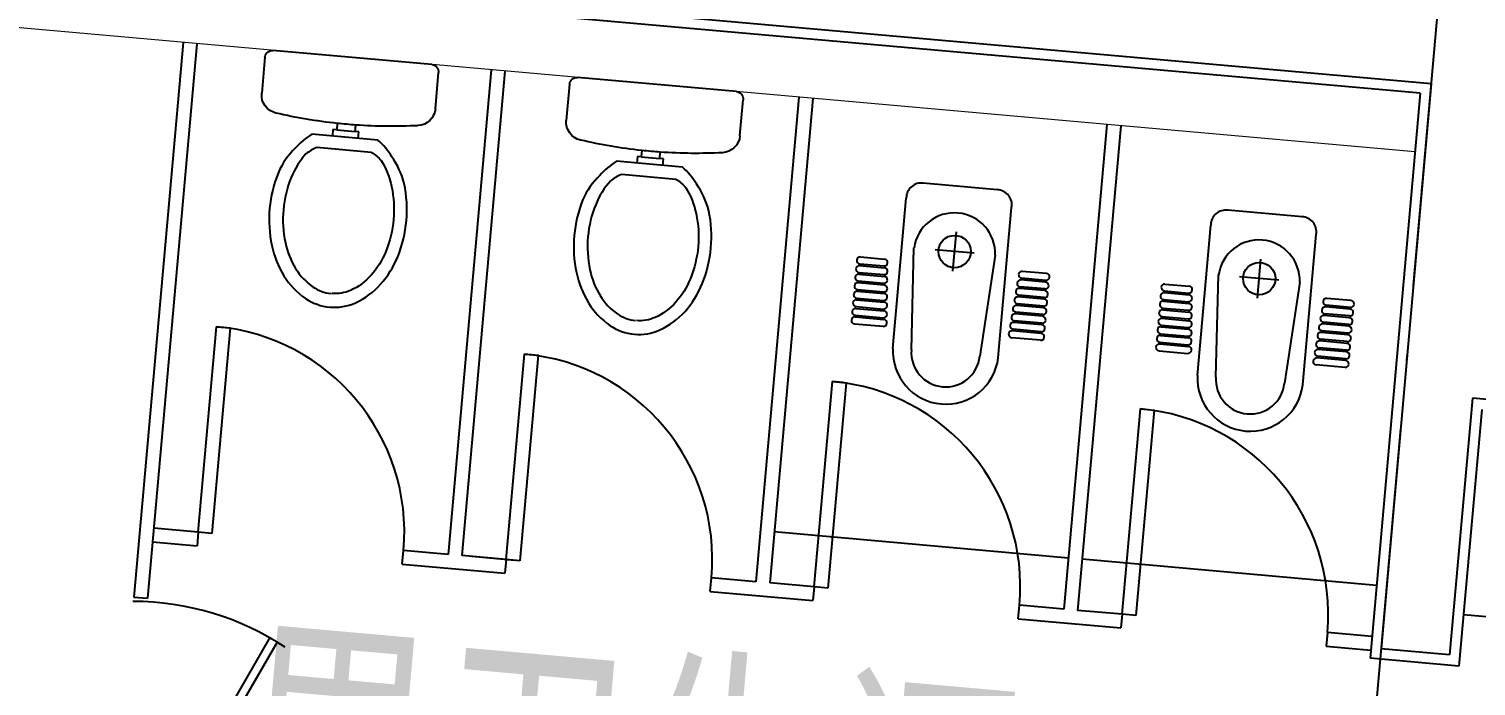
# Model space of a CAD drawing. Header units: millimetres. Extents: x 347599 to 1495443, y -100002 to 152717.
# Drawn here: x 1413981 to 1418193, y 17536 to 19447 of the extents above; entities that cross this region are included whole.
import ezdxf
from ezdxf.enums import TextEntityAlignment as Align

# ---------------------------------------------------------------- set-up
doc = ezdxf.new("R2010")
doc.units = ezdxf.units.MM
doc.header["$LTSCALE"] = 1000
doc.header["$PDMODE"] = 1
doc.linetypes.add('E-RG-1F$0$$0$DOTE', pattern=[2.42, 2, -0.2, 0.02, -0.2])
doc.layers.get('0').update_dxf_attribs({"linetype": 'CONTINUOUS'})
for name, color, linetype in [('A—墙体', 7, 'CONTINUOUS'), ('A—轴线、尺寸', 1, 'CONTINUOUS'), ('I-平面-标高（总）', 40, 'CONTINUOUS'), ('I—平面—卫生间隔断（不到顶）', 48, 'CONTINUOUS'), ('I—平面—文字', 40, 'CONTINUOUS'), ('I—平面—洁具2', 44, 'CONTINUOUS'), ('I—平面—装饰面层线', 192, 'CONTINUOUS'), ('I—平面—踏步', 80, 'CONTINUOUS'), ('轴线100', 1, 'CONTINUOUS')]:
    doc.layers.add(name, color=color, linetype=linetype)
doc.layers.add('E1-RW-1F$0$A-FLOR-CASE', color=3, linetype='CONTINUOUS', lineweight=5)
doc.styles.add('E-RT-1F$0$XD2008', font='xd-hzs.shx', dxfattribs={"width": 0.7, "bigfont": 'xd-hztxt.shx'})
doc.styles.add('XD2008', font='simhei.ttf', dxfattribs={"width": 0.7})
doc.styles.add('幼圆', font='SIMYOU_0.TTF', dxfattribs={"width": 0.7})

# ---------------------------------------------------------------- blocks, each defined once
blk = doc.blocks.new('E2-RW-12345F$0$matong')
at = {"layer": 'I—平面—洁具2'}
for p, q in [((-0.43, 0), (0.43, 0)), ((-0.47, -0.2353), (-0.47, -0.04)), ((0.47, -0.04), (0.47, -0.2353)), ((-0.05, -0.3957), (-0.05, -0.3605)), ((0.05, -0.3605), (0.05, -0.3957)), ((-0.1763, -0.431), (0.1809, -0.431)), ((-0.07, -0.3957), (-0.05, -0.3957)), ((-0.07, -0.431), (-0.07, -0.3957)), ((0.05, -0.3957), (-0.05, -0.3957)), ((0.05, -0.3957), (0.07, -0.3957)), ((0.07, -0.3957), (0.07, -0.431)), ((-0.1484, -0.4997), (0.1484, -0.4997))]:
    blk.add_line(p, q, dxfattribs=at)
for points in [[(0.0023, -1.35, -0.128381), (-0.1331, -1.3146, -0.106268), (-0.2594, -1.2034, -0.085065), (-0.3382, -1.047, -0.074422), (-0.3678, -0.8494, -0.074422), (-0.3382, -0.6518, -0.093985), (-0.2594, -0.5143, -0.073872), (-0.1763, -0.431, -0.130921)], [(0.1809, -0.431, -0.073872), (0.264, -0.5143, -0.093985), (0.3428, -0.6518, -0.074422), (0.3724, -0.8494, -0.074422), (0.3428, -1.047, -0.085065), (0.264, -1.2034, -0.106268), (0.1378, -1.3146, -0.128381), (0.0023, -1.35, -0.130921)], [(-0.1484, -0.4997, 0.073654), (-0.2043, -0.5395, 0.085065), (-0.2718, -0.6735, 0.074422), (-0.2982, -0.8494, 0.074422), (-0.2718, -1.0253, 0.085065), (-0.2043, -1.1593, 0.106268), (-0.1015, -1.2499, 0.128381), (-0.0023, -1.2758, 0.131396)], [(0.1484, -0.4997, -0.073654), (0.2043, -0.5395, -0.085065), (0.2718, -0.6735, -0.074422), (0.2982, -0.8494, -0.074422), (0.2718, -1.0253, -0.085065), (0.2043, -1.1593, -0.106268), (0.1015, -1.2499, -0.128381), (0.0023, -1.2758, -0.131396)]]:
    blk.add_lwpolyline(points, format="xyb", dxfattribs=at)
for centre, radius, start, end in [((-0.43, -0.04), 0.04, 90, 180), ((0.43, -0.04), 0.04, 0, 90), ((-0.37, -0.2353), 0.1, 180, 262.06814), ((0.37, -0.2353), 0.1, 277.93186, 0), ((0, 2.4203), 2.7813, 262.06814, 268.96991), ((0, 2.4203), 2.7813, 268.96991, 271.03009), ((0, 2.4203), 2.7813, 271.03009, 277.93186)]:
    blk.add_arc(centre, radius, start, end, dxfattribs=at)
blk = doc.blocks.new('E-RT-1F$0$ECADI-TAG-HGHT（国标）')
at = {"color": 1}
blk.add_line((-2.121, 2.121), (11.768, 2.121), dxfattribs=at)
at = {"color": 1, "const_width": 0.5}
blk.add_lwpolyline([(-2.121, 2.121), (0, 0), (2.121, 2.121)], dxfattribs=at)
at = {"color": 1}
blk.add_point((-1.481, 4.6), dxfattribs=at)
at = {"style": 'E-RT-1F$0$XD2008', "width": 0.7}
blk.add_attdef('FL', text='', height=3, dxfattribs=at).set_placement((-2.689, 2.967), align=Align.RIGHT)
for tag, p in [('F.F.L.', (2.284, 2.967)), ('T.O.S.', (2.284, -1.104))]:
    blk.add_attdef(tag, p, '', height=3, dxfattribs=at)

msp = doc.modelspace()

# ---------------------------------------------------------------- linework, layer by layer
at = {"layer": 'A—墙体'}
for p, q in [((1418062.9, 19287.6), (1412683.8, 19765)), ((1418062.9, 19287.6), (1412683.8, 19765)), ((1418062.9, 19287.6), (1417917, 17644.5)), ((1418062.9, 19287.6), (1417917, 17644.5)), ((1418182.5, 18373.7), (1418116.2, 17626.8)), ((1418182.5, 18373.7), (1418116.2, 17626.8)), ((1419975.5, 18214.6), (1418182.5, 18373.7)), ((1419975.5, 18214.6), (1418182.5, 18373.7)), ((1418116.2, 17626.8), (1417917, 17644.5)), ((1418116.2, 17626.8), (1417917, 17644.5))]:
    msp.add_line(p, q, dxfattribs=at)
at = {"layer": 'A—轴线、尺寸', "linetype": 'E-RG-1F$0$$0$DOTE'}
msp.add_line((1416942.5, 6649.6), (1420482.1, 46571), dxfattribs=at)
at = {"layer": 'E1-RW-1F$0$A-FLOR-CASE'}
msp.add_line((1418015.2, 19089.9, 0), (1412695.9, 19562, 0), dxfattribs=at)
at = {"layer": 'I—平面—卫生间隔断（不到顶）', "ltscale": 3}
for p, q in [((1414429.4, 19408.2, 0), (1414286.2, 17795.1, 0)), ((1414469.2, 19404.6, 0), (1414326, 17791.5, 0)), ((1415325.9, 19328.6, 0), (1415200.7, 17919.2, 0)), ((1415365.7, 19325.1, 0), (1415240.6, 17915.7, 0)), ((1416222.3, 19249.1, 0), (1416097.2, 17839.6, 0)), ((1416262.2, 19245.5, 0), (1416137.1, 17836.1, 0)), ((1417118.8, 19169.5, 0), (1416993.7, 17760, 0)), ((1417158.7, 19166, 0), (1417033.5, 17756.5, 0)), ((1414473.6, 17983.8, 0), (1414344.1, 17995.3, 0)), ((1414473.6, 17983.8, 0), (1414344.1, 17995.3, 0)), ((1414340.6, 17955.4, 0), (1414470.1, 17943.9, 0)), ((1414340.6, 17955.4, 0), (1414470.1, 17943.9, 0)), ((1414473.6, 17983.8, 0), (1414470.1, 17943.9, 0)), ((1415067.7, 17890.9, 0), (1415071.3, 17930.7, 0)), ((1415200.7, 17919.2, 0), (1415071.3, 17930.7, 0)), ((1415200.7, 17919.2, 0), (1415071.3, 17930.7, 0)), ((1415370.1, 17904.2, 0), (1415240.6, 17915.7, 0)), ((1415370.1, 17904.2, 0), (1415240.6, 17915.7, 0)), ((1415395, 17901.9, 0), (1415270.5, 17913, 0)), ((1415395, 17901.9, 0), (1415270.5, 17913, 0)), ((1415370.1, 17904.2, 0), (1415366.5, 17864.3, 0)), ((1415067.7, 17890.9, 0), (1415366.5, 17864.3, 0)), ((1415067.7, 17890.9, 0), (1415366.5, 17864.3, 0)), ((1415964.2, 17811.3, 0), (1415967.7, 17851.1, 0)), ((1416097.2, 17839.6, 0), (1415967.7, 17851.1, 0)), ((1416097.2, 17839.6, 0), (1415967.7, 17851.1, 0)), ((1416266.6, 17824.6, 0), (1416137.1, 17836.1, 0)), ((1416266.6, 17824.6, 0), (1416137.1, 17836.1, 0)), ((1416266.6, 17824.6, 0), (1416263, 17784.7, 0)), ((1414286.2, 17795.1, 0), (1414326, 17791.5, 0)), ((1415964.2, 17811.3, 0), (1416263, 17784.8, 0)), ((1415964.2, 17811.3, 0), (1416263, 17784.8, 0)), ((1416860.7, 17731.7, 0), (1416864.2, 17771.5, 0)), ((1416993.7, 17760, 0), (1416864.2, 17771.5, 0)), ((1416993.7, 17760, 0), (1416864.2, 17771.5, 0)), ((1417163, 17745, 0), (1417033.5, 17756.5, 0)), ((1417163, 17745, 0), (1417033.5, 17756.5, 0)), ((1417163, 17745, 0), (1417159.5, 17705.2, 0)), ((1419889.9, 17589.7), (1418156.7, 17743.5)), ((1416860.7, 17731.7, 0), (1417159.5, 17705.2, 0)), ((1416860.7, 17731.7, 0), (1417159.5, 17705.2, 0)), ((1417760.7, 17692, 0), (1417757.1, 17652.1, 0)), ((1417890.1, 17680.5, 0), (1417760.7, 17691.9, 0)), ((1414682.8, 17679), (1414239.4, 16911)), ((1414261.4, 16898.3), (1414704.2, 17665.2)), ((1417757.1, 17652.1, 0), (1417886.5, 17640.6, 0))]:
    msp.add_line(p, q, dxfattribs=at)
at = {"layer": 'I—平面—卫生间隔断（不到顶）', "ltscale": 3, "elevation": 0}
for points in [[(1414513.4, 17980.2), (1414473.6, 17983.8), (1414526.7, 18581.4), (1414566.5, 18577.9)], [(1415409.9, 17900.6), (1415370.1, 17904.2), (1415423.1, 18501.8), (1415463, 18498.3)], [(1416306.4, 17821), (1416266.6, 17824.6), (1416319.6, 18422.2), (1416359.4, 18418.7)], [(1417202.9, 17741.5), (1417163, 17745), (1417216.1, 18342.6), (1417255.9, 18339.1)]]:
    msp.add_lwpolyline(points, close=True, dxfattribs=at)
at = {"layer": 'I—平面—卫生间隔断（不到顶）', "ltscale": 3}
for centre, radius, start, end in [((1414473.6, 17983.8, 0), 600, 354.9274, 84.9274), ((1415370.1, 17904.2, 0), 600, 354.9274, 84.9274), ((1416266.6, 17824.6, 0), 600, 354.9274, 84.9274), ((1417163, 17745, 0), 600, 354.9274, 84.9274), ((1414284.7, 16984.6), 797.7, 56.3868, 90.0881)]:
    msp.add_arc(centre, radius, start, end, dxfattribs=at)
at = {"layer": 'I—平面—洁具2'}
for p, q in [((1416800.2, 18979.8, 0), (1416584.1, 18999, 0)), ((1416495.8, 18518.5, 0), (1416534.6, 18955.8, 0)), ((1416802.4, 18491.3, 0), (1416841.2, 18928.5, 0)), ((1417686.7, 18901.1, 0), (1417470.6, 18920.3, 0)), ((1417382.3, 18439.9, 0), (1417421.2, 18877.1, 0)), ((1416670.3, 18743.2, 0), (1416680.4, 18857, 0)), ((1417689, 18412.6, 0), (1417727.8, 18849.8, 0)), ((1416549.5, 18513.8, 0), (1416557.1, 18810.6, 0)), ((1416732.2, 18795.1, 0), (1416618.4, 18805.2, 0)), ((1416793.5, 18789.6, 0), (1416748.7, 18496.1, 0)), ((1416388.1, 18750.3, 0), (1416388.1, 18750.3, 0)), ((1416388.1, 18750.3, 0), (1416388.1, 18750.3, 0)), ((1416390.3, 18775.2, 0), (1416390.3, 18775.2, 0)), ((1416390.3, 18775.2, 0), (1416390.3, 18775.2, 0)), ((1416398.9, 18759.4, 0), (1416471.1, 18753, 0)), ((1416398.9, 18759.4, 0), (1416471.1, 18753, 0)), ((1416399.3, 18764.3, 0), (1416469.6, 18758.1, 0)), ((1416399.3, 18764.3, 0), (1416469.6, 18758.1, 0)), ((1416401.1, 18784.3, 0), (1416471.3, 18778, 0)), ((1416401.1, 18784.3, 0), (1416471.3, 18778, 0)), ((1416480.4, 18767.2, 0), (1416480.4, 18767.2, 0)), ((1416480.4, 18767.2, 0), (1416480.4, 18767.2, 0)), ((1417556.8, 18664.5, 0), (1417566.9, 18778.3, 0)), ((1416385.9, 18725.4, 0), (1416385.9, 18725.4, 0)), ((1416385.9, 18725.4, 0), (1416385.9, 18725.4, 0)), ((1416394.5, 18709.6, 0), (1416470.5, 18702.8, 0)), ((1416394.5, 18709.6, 0), (1416470.5, 18702.8, 0)), ((1416394.9, 18714.5, 0), (1416469, 18708, 0)), ((1416394.9, 18714.5, 0), (1416469, 18708, 0)), ((1416396.7, 18734.5, 0), (1416470.8, 18727.9, 0)), ((1416396.7, 18734.5, 0), (1416470.8, 18727.9, 0)), ((1416397.1, 18739.4, 0), (1416469.3, 18733, 0)), ((1416397.1, 18739.4, 0), (1416469.3, 18733, 0)), ((1416476, 18717.4, 0), (1416476, 18717.4, 0)), ((1416476, 18717.4, 0), (1416476, 18717.4, 0)), ((1416478.2, 18742.3, 0), (1416478.2, 18742.3, 0)), ((1416478.2, 18742.3, 0), (1416478.2, 18742.3, 0)), ((1416479.9, 18717, 0), (1416479.9, 18717, 0)), ((1416479.9, 18717, 0), (1416479.9, 18717, 0)), ((1416480.1, 18742.1, 0), (1416480.1, 18742.1, 0)), ((1416480.1, 18742.1, 0), (1416480.1, 18742.1, 0)), ((1416857.3, 18708.6, 0), (1416857.3, 18708.6, 0)), ((1416859.2, 18708.5, 0), (1416859.2, 18708.5, 0)), ((1416861.4, 18733.4, 0), (1416861.4, 18733.4, 0)), ((1416940.3, 18711.3, 0), (1416868.1, 18717.7, 0)), ((1416940.8, 18716.3, 0), (1416870.5, 18722.5, 0)), ((1416951.6, 18725.4, 0), (1416951.6, 18725.4, 0)), ((1417287.6, 18705.6, 0), (1417357.9, 18699.3, 0)), ((1417287.6, 18705.6, 0), (1417357.9, 18699.3, 0)), ((1417436, 18435.1, 0), (1417443.7, 18731.9, 0)), ((1417618.8, 18716.4, 0), (1417504.9, 18726.5, 0)), ((1417680, 18710.9, 0), (1417635.3, 18417.4, 0)), ((1416381.4, 18675.6, 0), (1416381.4, 18675.6, 0)), ((1416381.4, 18675.6, 0), (1416381.4, 18675.6, 0)), ((1416383.6, 18700.5, 0), (1416383.6, 18700.5, 0)), ((1416383.6, 18700.5, 0), (1416383.6, 18700.5, 0)), ((1416390.5, 18664.7, 0), (1416468.5, 18657.8, 0)), ((1416390.5, 18664.7, 0), (1416468.5, 18657.8, 0)), ((1416392.3, 18684.7, 0), (1416470.2, 18677.7, 0)), ((1416392.3, 18684.7, 0), (1416470.2, 18677.7, 0)), ((1416392.7, 18689.6, 0), (1416468.7, 18682.9, 0)), ((1416392.7, 18689.6, 0), (1416468.7, 18682.9, 0)), ((1416479.3, 18666.9, 0), (1416479.3, 18666.9, 0)), ((1416479.3, 18666.9, 0), (1416479.3, 18666.9, 0)), ((1416479.6, 18692, 0), (1416479.6, 18692, 0)), ((1416479.6, 18692, 0), (1416479.6, 18692, 0)), ((1416853.2, 18683.9, 0), (1416853.2, 18683.9, 0)), ((1416857, 18683.6, 0), (1416857, 18683.6, 0)), ((1416935.9, 18661.5, 0), (1416859.9, 18668.2, 0)), ((1416936.3, 18666.5, 0), (1416862.2, 18673.1, 0)), ((1416938.1, 18686.4, 0), (1416864, 18693, 0)), ((1416938.5, 18691.4, 0), (1416866.4, 18697.8, 0)), ((1416947.2, 18675.6, 0), (1416947.2, 18675.6, 0)), ((1416949.4, 18700.5, 0), (1416949.4, 18700.5, 0)), ((1417274.6, 18671.6, 0), (1417274.6, 18671.6, 0)), ((1417274.6, 18671.6, 0), (1417274.6, 18671.6, 0)), ((1417276.8, 18696.5, 0), (1417276.8, 18696.5, 0)), ((1417276.8, 18696.5, 0), (1417276.8, 18696.5, 0)), ((1417283.7, 18660.7, 0), (1417355.8, 18654.3, 0)), ((1417283.7, 18660.7, 0), (1417355.8, 18654.3, 0)), ((1417285.4, 18680.7, 0), (1417357.6, 18674.3, 0)), ((1417285.4, 18680.7, 0), (1417357.6, 18674.3, 0)), ((1417285.9, 18685.6, 0), (1417356.1, 18679.4, 0)), ((1417285.9, 18685.6, 0), (1417356.1, 18679.4, 0)), ((1417364.7, 18663.6, 0), (1417364.7, 18663.6, 0)), ((1417364.7, 18663.6, 0), (1417364.7, 18663.6, 0)), ((1417366.7, 18663.4, 0), (1417366.7, 18663.4, 0)), ((1417366.7, 18663.4, 0), (1417366.7, 18663.4, 0)), ((1417366.9, 18688.5, 0), (1417366.9, 18688.5, 0)), ((1417366.9, 18688.5, 0), (1417366.9, 18688.5, 0)), ((1416377, 18625.8, 0), (1416377, 18625.8, 0)), ((1416377, 18625.8, 0), (1416377, 18625.8, 0)), ((1416379.2, 18650.7, 0), (1416379.2, 18650.7, 0)), ((1416379.2, 18650.7, 0), (1416379.2, 18650.7, 0)), ((1416387.9, 18634.8, 0), (1416469.7, 18627.6, 0)), ((1416387.9, 18634.8, 0), (1416469.7, 18627.6, 0)), ((1416388.3, 18639.8, 0), (1416468.2, 18632.7, 0)), ((1416388.3, 18639.8, 0), (1416468.2, 18632.7, 0)), ((1416390.1, 18659.7, 0), (1416470, 18652.7, 0)), ((1416390.1, 18659.7, 0), (1416470, 18652.7, 0)), ((1416479, 18641.8, 0), (1416479, 18641.8, 0)), ((1416479, 18641.8, 0), (1416479, 18641.8, 0)), ((1416844.9, 18634.4, 0), (1416844.9, 18634.4, 0)), ((1416849, 18659.2, 0), (1416849, 18659.2, 0)), ((1416931.5, 18611.7, 0), (1416851.6, 18618.8, 0)), ((1416931.9, 18616.7, 0), (1416853.9, 18623.6, 0)), ((1416933.7, 18636.6, 0), (1416855.7, 18643.5, 0)), ((1416934.1, 18641.6, 0), (1416858.1, 18648.3, 0)), ((1416942.8, 18625.8, 0), (1416942.8, 18625.8, 0)), ((1416945, 18650.7, 0), (1416945, 18650.7, 0)), ((1417270.2, 18621.8, 0), (1417270.2, 18621.8, 0)), ((1417270.2, 18621.8, 0), (1417270.2, 18621.8, 0)), ((1417272.4, 18646.7, 0), (1417272.4, 18646.7, 0)), ((1417272.4, 18646.7, 0), (1417272.4, 18646.7, 0)), ((1417281, 18630.9, 0), (1417357, 18624.1, 0)), ((1417281, 18630.9, 0), (1417357, 18624.1, 0)), ((1417281.4, 18635.8, 0), (1417355.5, 18629.3, 0)), ((1417281.4, 18635.8, 0), (1417355.5, 18629.3, 0)), ((1417283.2, 18655.8, 0), (1417357.3, 18649.2, 0)), ((1417283.2, 18655.8, 0), (1417357.3, 18649.2, 0)), ((1417362.5, 18638.7, 0), (1417362.5, 18638.7, 0)), ((1417362.5, 18638.7, 0), (1417362.5, 18638.7, 0)), ((1417366.4, 18638.3, 0), (1417366.4, 18638.3, 0)), ((1417366.4, 18638.3, 0), (1417366.4, 18638.3, 0)), ((1417743.8, 18629.9, 0), (1417743.8, 18629.9, 0)), ((1417745.7, 18629.8, 0), (1417745.7, 18629.8, 0)), ((1417748, 18654.7, 0), (1417748, 18654.7, 0)), ((1417825.1, 18612.7, 0), (1417752.9, 18619.1, 0)), ((1417826.8, 18632.6, 0), (1417754.7, 18639, 0)), ((1417827.3, 18637.6, 0), (1417757, 18643.8, 0)), ((1417835.9, 18621.8, 0), (1417835.9, 18621.8, 0)), ((1417838.1, 18646.7, 0), (1417838.1, 18646.7, 0)), ((1416374.8, 18600.9, 0), (1416374.8, 18600.9, 0)), ((1416374.8, 18600.9, 0), (1416374.8, 18600.9, 0)), ((1416383.9, 18590, 0), (1416467.6, 18582.6, 0)), ((1416383.9, 18590, 0), (1416467.6, 18582.6, 0)), ((1416385.6, 18609.9, 0), (1416469.4, 18602.5, 0)), ((1416385.6, 18609.9, 0), (1416469.4, 18602.5, 0)), ((1416386.1, 18614.9, 0), (1416467.9, 18607.7, 0)), ((1416386.1, 18614.9, 0), (1416467.9, 18607.7, 0)), ((1416478.5, 18591.7, 0), (1416478.5, 18591.7, 0)), ((1416478.5, 18591.7, 0), (1416478.5, 18591.7, 0)), ((1416478.8, 18616.7, 0), (1416478.8, 18616.7, 0)), ((1416478.8, 18616.7, 0), (1416478.8, 18616.7, 0)), ((1416836.6, 18585, 0), (1416836.6, 18585, 0)), ((1416840.7, 18609.7, 0), (1416840.7, 18609.7, 0)), ((1416929.3, 18586.8, 0), (1416847.4, 18594.1, 0)), ((1416929.7, 18591.8, 0), (1416849.8, 18598.9, 0)), ((1416940.5, 18600.8, 0), (1416940.5, 18600.8, 0)), ((1417267.9, 18596.9, 0), (1417267.9, 18596.9, 0)), ((1417267.9, 18596.9, 0), (1417267.9, 18596.9, 0)), ((1417276.6, 18581.1, 0), (1417356.5, 18574, 0)), ((1417276.6, 18581.1, 0), (1417356.5, 18574, 0)), ((1417277, 18586, 0), (1417355, 18579.1, 0)), ((1417277, 18586, 0), (1417355, 18579.1, 0)), ((1417278.8, 18606, 0), (1417356.8, 18599, 0)), ((1417278.8, 18606, 0), (1417356.8, 18599, 0)), ((1417279.2, 18610.9, 0), (1417355.3, 18604.2, 0)), ((1417279.2, 18610.9, 0), (1417355.3, 18604.2, 0)), ((1417365.8, 18588.2, 0), (1417365.8, 18588.2, 0)), ((1417365.8, 18588.2, 0), (1417365.8, 18588.2, 0)), ((1417366.1, 18613.3, 0), (1417366.1, 18613.3, 0)), ((1417366.1, 18613.3, 0), (1417366.1, 18613.3, 0)), ((1417735.5, 18580.5, 0), (1417735.5, 18580.5, 0)), ((1417739.7, 18605.2, 0), (1417739.7, 18605.2, 0)), ((1417743.5, 18604.9, 0), (1417743.5, 18604.9, 0)), ((1417822.4, 18582.8, 0), (1417746.4, 18589.6, 0)), ((1417822.8, 18587.8, 0), (1417748.7, 18594.4, 0)), ((1417824.6, 18607.7, 0), (1417750.5, 18614.3, 0)), ((1417833.7, 18596.9, 0), (1417833.7, 18596.9, 0)), ((1416832.4, 18560.2, 0), (1416832.4, 18560.2, 0)), ((1416925.3, 18542, 0), (1416841.5, 18549.4, 0)), ((1416927, 18561.9, 0), (1416843.3, 18569.3, 0)), ((1416927.5, 18566.9, 0), (1416845.7, 18574.1, 0)), ((1416936.1, 18551, 0), (1416936.1, 18551, 0)), ((1416938.3, 18575.9, 0), (1416938.3, 18575.9, 0)), ((1417263.5, 18547.1, 0), (1417263.5, 18547.1, 0)), ((1417263.5, 18547.1, 0), (1417263.5, 18547.1, 0)), ((1417265.7, 18572, 0), (1417265.7, 18572, 0)), ((1417265.7, 18572, 0), (1417265.7, 18572, 0)), ((1417272.6, 18536.2, 0), (1417354.4, 18529, 0)), ((1417272.6, 18536.2, 0), (1417354.4, 18529, 0)), ((1417274.4, 18556.2, 0), (1417356.2, 18548.9, 0)), ((1417274.4, 18556.2, 0), (1417356.2, 18548.9, 0)), ((1417274.8, 18561.1, 0), (1417354.7, 18554, 0)), ((1417274.8, 18561.1, 0), (1417354.7, 18554, 0)), ((1417365.3, 18538, 0), (1417365.3, 18538, 0)), ((1417365.3, 18538, 0), (1417365.3, 18538, 0)), ((1417365.6, 18563.1, 0), (1417365.6, 18563.1, 0)), ((1417365.6, 18563.1, 0), (1417365.6, 18563.1, 0)), ((1417731.4, 18555.7, 0), (1417731.4, 18555.7, 0)), ((1417818, 18533, 0), (1417738.1, 18540.1, 0)), ((1417818.4, 18538, 0), (1417740.5, 18544.9, 0)), ((1417820.2, 18557.9, 0), (1417742.2, 18564.8, 0)), ((1417820.6, 18562.9, 0), (1417744.6, 18569.6, 0)), ((1417829.3, 18547.1, 0), (1417829.3, 18547.1, 0)), ((1417831.5, 18572, 0), (1417831.5, 18572, 0)), ((1417261.3, 18522.2, 0), (1417261.3, 18522.2, 0)), ((1417261.3, 18522.2, 0), (1417261.3, 18522.2, 0)), ((1417270.4, 18511.3, 0), (1417354.2, 18503.9, 0)), ((1417270.4, 18511.3, 0), (1417354.2, 18503.9, 0)), ((1417272.2, 18531.2, 0), (1417355.9, 18523.8, 0)), ((1417272.2, 18531.2, 0), (1417355.9, 18523.8, 0)), ((1417365, 18513, 0), (1417365, 18513, 0)), ((1417365, 18513, 0), (1417365, 18513, 0)), ((1417723.1, 18506.3, 0), (1417723.1, 18506.3, 0)), ((1417727.2, 18531, 0), (1417727.2, 18531, 0)), ((1417814, 18488.2, 0), (1417732.2, 18495.4, 0)), ((1417815.8, 18508.1, 0), (1417733.9, 18515.4, 0)), ((1417816.2, 18513.1, 0), (1417736.3, 18520.2, 0)), ((1417824.8, 18497.3, 0), (1417824.8, 18497.3, 0)), ((1417827.1, 18522.2, 0), (1417827.1, 18522.2, 0)), ((1417718.9, 18481.6, 0), (1417718.9, 18481.6, 0)), ((1417811.8, 18463.3, 0), (1417728, 18470.7, 0)), ((1417813.6, 18483.2, 0), (1417729.8, 18490.6, 0)), ((1417822.6, 18472.3, 0), (1417822.6, 18472.3, 0))]:
    msp.add_line(p, q, dxfattribs=at)
at = {"layer": 'I—平面—洁具2', "elevation": 0}
for points in [[(1416942.5, 18736.2), (1416872.3, 18742.4)], [(1417829, 18657.5), (1417758.8, 18663.7)]]:
    msp.add_lwpolyline(points, dxfattribs=at)
at = {"layer": 'I—平面—洁具2'}
for centre in [(1416675.3, 18800.1, 0), (1417561.9, 18721.4, 0)]:
    msp.add_circle(centre, 47.1, dxfattribs=at)
for centre, radius, start, end in [((1416578.4, 18955.6, 0), 43.8, 82.5151, 179.7827), ((1416798.1, 18936.1, 0), 43.8, 350.0729, 87.3404), ((1417464.9, 18876.9, 0), 43.8, 82.5151, 179.7827), ((1416674.8, 18793.8, 0), 118.8, 357.9765, 171.879), ((1417684.7, 18857.4, 0), 43.8, 350.0729, 87.3404), ((1417561.3, 18715.1, 0), 118.8, 357.9765, 171.879), ((1416398, 18749.4, 0), 10, 174.9278, 264.9278), ((1416398, 18749.4, 0), 10, 174.9278, 264.9278), ((1416398, 18749.4, 0), 10, 84.9278, 174.9278), ((1416398, 18749.4, 0), 10, 84.9278, 174.9278), ((1416400.2, 18774.3, 0), 10, 174.9278, 264.9278), ((1416400.2, 18774.3, 0), 10, 174.9278, 264.9278), ((1416400.2, 18774.3, 0), 10, 84.9278, 174.9278), ((1416400.2, 18774.3, 0), 10, 84.9278, 174.9278), ((1416470.5, 18768.1, 0), 10, 264.9278, 354.9278), ((1416470.5, 18768.1, 0), 10, 264.9278, 354.9278), ((1416470.2, 18743, 0), 10, 354.9278, 84.9278), ((1416470.2, 18743, 0), 10, 354.9278, 84.9278), ((1416470.5, 18768.1, 0), 10, 354.9278, 84.9278), ((1416470.5, 18768.1, 0), 10, 354.9278, 84.9278), ((1416393.6, 18699.6, 0), 10, 84.9278, 174.9278), ((1416393.6, 18699.6, 0), 10, 84.9278, 174.9278), ((1416395.8, 18724.5, 0), 10, 174.9278, 264.9278), ((1416395.8, 18724.5, 0), 10, 174.9278, 264.9278), ((1416395.8, 18724.5, 0), 10, 84.9278, 174.9278), ((1416395.8, 18724.5, 0), 10, 84.9278, 174.9278), ((1416469.9, 18717.9, 0), 10, 264.9278, 354.9278), ((1416469.9, 18717.9, 0), 10, 264.9278, 354.9278), ((1416470.2, 18743, 0), 10, 264.9278, 354.9278), ((1416470.2, 18743, 0), 10, 264.9278, 354.9278), ((1416469.6, 18692.8, 0), 10, 354.9278, 84.9278), ((1416469.6, 18692.8, 0), 10, 354.9278, 84.9278), ((1416469.9, 18717.9, 0), 10, 354.9278, 84.9278), ((1416469.9, 18717.9, 0), 10, 354.9278, 84.9278), ((1416867.3, 18707.7, 0), 10, 84.9278, 174.9278), ((1416867.3, 18707.7, 0), 10, 174.9278, 264.9278), ((1416871.4, 18732.5, 0), 10, 84.9278, 174.9278), ((1416871.4, 18732.5, 0), 10, 174.9278, 264.9278), ((1416939.4, 18701.3, 0), 10, 354.9278, 84.9278), ((1416941.6, 18726.2, 0), 10, 264.9278, 354.9278), ((1416941.6, 18726.2, 0), 10, 354.9278, 84.9278), ((1417286.7, 18695.6, 0), 10, 84.9278, 174.9278), ((1417286.7, 18695.6, 0), 10, 84.9278, 174.9278), ((1416391.4, 18674.7, 0), 10, 84.9278, 174.9278), ((1416391.4, 18674.7, 0), 10, 84.9278, 174.9278), ((1416391.4, 18674.7, 0), 10, 174.9278, 264.9278), ((1416391.4, 18674.7, 0), 10, 174.9278, 264.9278), ((1416393.6, 18699.6, 0), 10, 174.9278, 264.9278), ((1416393.6, 18699.6, 0), 10, 174.9278, 264.9278), ((1416469.4, 18667.8, 0), 10, 264.9278, 354.9278), ((1416469.4, 18667.8, 0), 10, 264.9278, 354.9278), ((1416469.6, 18692.8, 0), 10, 264.9278, 354.9278), ((1416469.6, 18692.8, 0), 10, 264.9278, 354.9278), ((1416469.4, 18667.8, 0), 10, 354.9278, 84.9278), ((1416469.4, 18667.8, 0), 10, 354.9278, 84.9278), ((1416859, 18658.3, 0), 10, 84.9278, 174.9278), ((1416863.1, 18683, 0), 10, 174.9278, 264.9278), ((1416863.1, 18683, 0), 10, 84.9278, 174.9278), ((1416935, 18651.5, 0), 10, 354.9278, 84.9278), ((1416937.2, 18676.4, 0), 10, 264.9278, 354.9278), ((1416937.2, 18676.4, 0), 10, 354.9278, 84.9278), ((1416939.4, 18701.3, 0), 10, 264.9278, 354.9278), ((1417284.5, 18670.7, 0), 10, 174.9278, 264.9278), ((1417284.5, 18670.7, 0), 10, 174.9278, 264.9278), ((1417284.5, 18670.7, 0), 10, 84.9278, 174.9278), ((1417284.5, 18670.7, 0), 10, 84.9278, 174.9278), ((1417286.7, 18695.6, 0), 10, 174.9278, 264.9278), ((1417286.7, 18695.6, 0), 10, 174.9278, 264.9278), ((1417356.7, 18664.3, 0), 10, 264.9278, 354.9278), ((1417356.7, 18664.3, 0), 10, 264.9278, 354.9278), ((1417357, 18689.4, 0), 10, 264.9278, 354.9278), ((1417357, 18689.4, 0), 10, 264.9278, 354.9278), ((1417356.7, 18664.3, 0), 10, 354.9278, 84.9278), ((1417356.7, 18664.3, 0), 10, 354.9278, 84.9278), ((1417357, 18689.4, 0), 10, 354.9278, 84.9278), ((1417357, 18689.4, 0), 10, 354.9278, 84.9278), ((1417757.9, 18653.8, 0), 10, 84.9278, 174.9278), ((1416387, 18624.9, 0), 10, 84.9278, 174.9278), ((1416387, 18624.9, 0), 10, 84.9278, 174.9278), ((1416387, 18624.9, 0), 10, 174.9278, 264.9278), ((1416387, 18624.9, 0), 10, 174.9278, 264.9278), ((1416389.2, 18649.8, 0), 10, 84.9278, 174.9278), ((1416389.2, 18649.8, 0), 10, 84.9278, 174.9278), ((1416389.2, 18649.8, 0), 10, 174.9278, 264.9278), ((1416389.2, 18649.8, 0), 10, 174.9278, 264.9278), ((1416469.1, 18642.7, 0), 10, 264.9278, 354.9278), ((1416469.1, 18642.7, 0), 10, 264.9278, 354.9278), ((1416468.8, 18617.6, 0), 10, 354.9278, 84.9278), ((1416468.8, 18617.6, 0), 10, 354.9278, 84.9278), ((1416469.1, 18642.7, 0), 10, 354.9278, 84.9278), ((1416469.1, 18642.7, 0), 10, 354.9278, 84.9278), ((1416850.7, 18608.8, 0), 10, 84.9278, 174.9278), ((1416854.8, 18633.6, 0), 10, 174.9278, 264.9278), ((1416854.8, 18633.6, 0), 10, 84.9278, 174.9278), ((1416859, 18658.3, 0), 10, 174.9278, 264.9278), ((1416932.8, 18626.6, 0), 10, 264.9278, 354.9278), ((1416932.8, 18626.6, 0), 10, 354.9278, 84.9278), ((1416935, 18651.5, 0), 10, 264.9278, 354.9278), ((1417280.1, 18620.9, 0), 10, 174.9278, 264.9278), ((1417280.1, 18620.9, 0), 10, 174.9278, 264.9278), ((1417280.1, 18620.9, 0), 10, 84.9278, 174.9278), ((1417280.1, 18620.9, 0), 10, 84.9278, 174.9278), ((1417282.3, 18645.8, 0), 10, 174.9278, 264.9278), ((1417282.3, 18645.8, 0), 10, 174.9278, 264.9278), ((1417282.3, 18645.8, 0), 10, 84.9278, 174.9278), ((1417282.3, 18645.8, 0), 10, 84.9278, 174.9278), ((1417356.4, 18639.2, 0), 10, 264.9278, 354.9278), ((1417356.4, 18639.2, 0), 10, 264.9278, 354.9278), ((1417356.1, 18614.1, 0), 10, 354.9278, 84.9278), ((1417356.1, 18614.1, 0), 10, 354.9278, 84.9278), ((1417356.4, 18639.2, 0), 10, 354.9278, 84.9278), ((1417356.4, 18639.2, 0), 10, 354.9278, 84.9278), ((1417753.8, 18629.1, 0), 10, 84.9278, 174.9278), ((1417753.8, 18629.1, 0), 10, 174.9278, 264.9278), ((1417757.9, 18653.8, 0), 10, 174.9278, 264.9278), ((1417825.9, 18622.6, 0), 10, 264.9278, 354.9278), ((1417825.9, 18622.6, 0), 10, 354.9278, 84.9278), ((1417828.1, 18647.5, 0), 10, 264.9278, 354.9278), ((1417828.1, 18647.5, 0), 10, 354.9278, 84.9278), ((1416384.8, 18600, 0), 10, 84.9278, 174.9278), ((1416384.8, 18600, 0), 10, 84.9278, 174.9278), ((1416384.8, 18600, 0), 10, 174.9278, 264.9278), ((1416384.8, 18600, 0), 10, 174.9278, 264.9278), ((1416468.5, 18592.5, 0), 10, 264.9278, 354.9278), ((1416468.5, 18592.5, 0), 10, 264.9278, 354.9278), ((1416468.8, 18617.6, 0), 10, 264.9278, 354.9278), ((1416468.8, 18617.6, 0), 10, 264.9278, 354.9278), ((1416468.5, 18592.5, 0), 10, 354.9278, 84.9278), ((1416468.5, 18592.5, 0), 10, 354.9278, 84.9278), ((1416846.5, 18584.1, 0), 10, 174.9278, 264.9278), ((1416846.5, 18584.1, 0), 10, 84.9278, 174.9278), ((1416850.7, 18608.8, 0), 10, 174.9278, 264.9278), ((1416928.4, 18576.8, 0), 10, 354.9278, 84.9278), ((1416930.6, 18601.7, 0), 10, 264.9278, 354.9278), ((1416930.6, 18601.7, 0), 10, 354.9278, 84.9278), ((1417275.7, 18571.1, 0), 10, 84.9278, 174.9278), ((1417275.7, 18571.1, 0), 10, 84.9278, 174.9278), ((1417277.9, 18596, 0), 10, 84.9278, 174.9278), ((1417277.9, 18596, 0), 10, 84.9278, 174.9278), ((1417277.9, 18596, 0), 10, 174.9278, 264.9278), ((1417277.9, 18596, 0), 10, 174.9278, 264.9278), ((1417355.9, 18589.1, 0), 10, 264.9278, 354.9278), ((1417355.9, 18589.1, 0), 10, 264.9278, 354.9278), ((1417356.1, 18614.1, 0), 10, 264.9278, 354.9278), ((1417356.1, 18614.1, 0), 10, 264.9278, 354.9278), ((1417355.9, 18589.1, 0), 10, 354.9278, 84.9278), ((1417355.9, 18589.1, 0), 10, 354.9278, 84.9278), ((1417745.5, 18579.6, 0), 10, 84.9278, 174.9278), ((1417745.5, 18579.6, 0), 10, 174.9278, 264.9278), ((1417749.6, 18604.3, 0), 10, 174.9278, 264.9278), ((1417749.6, 18604.3, 0), 10, 84.9278, 174.9278), ((1417821.5, 18572.8, 0), 10, 354.9278, 84.9278), ((1417823.7, 18597.7, 0), 10, 264.9278, 354.9278), ((1417823.7, 18597.7, 0), 10, 354.9278, 84.9278), ((1416842.4, 18559.4, 0), 10, 84.9278, 174.9278), ((1416842.4, 18559.4, 0), 10, 174.9278, 264.9278), ((1416926.2, 18551.9, 0), 10, 264.9278, 354.9278), ((1416926.2, 18551.9, 0), 10, 354.9278, 84.9278), ((1416928.4, 18576.8, 0), 10, 264.9278, 354.9278), ((1417273.5, 18546.2, 0), 10, 84.9278, 174.9278), ((1417273.5, 18546.2, 0), 10, 84.9278, 174.9278), ((1417273.5, 18546.2, 0), 10, 174.9278, 264.9278), ((1417273.5, 18546.2, 0), 10, 174.9278, 264.9278), ((1417275.7, 18571.1, 0), 10, 174.9278, 264.9278), ((1417275.7, 18571.1, 0), 10, 174.9278, 264.9278), ((1417355.3, 18538.9, 0), 10, 264.9278, 354.9278), ((1417355.3, 18538.9, 0), 10, 264.9278, 354.9278), ((1417355.6, 18564, 0), 10, 264.9278, 354.9278), ((1417355.6, 18564, 0), 10, 264.9278, 354.9278), ((1417355.3, 18538.9, 0), 10, 354.9278, 84.9278), ((1417355.3, 18538.9, 0), 10, 354.9278, 84.9278), ((1417355.6, 18564, 0), 10, 354.9278, 84.9278), ((1417355.6, 18564, 0), 10, 354.9278, 84.9278), ((1417737.2, 18530.1, 0), 10, 84.9278, 174.9278), ((1417741.3, 18554.9, 0), 10, 174.9278, 264.9278), ((1417741.3, 18554.9, 0), 10, 84.9278, 174.9278), ((1417819.3, 18547.9, 0), 10, 264.9278, 354.9278), ((1417819.3, 18547.9, 0), 10, 354.9278, 84.9278), ((1417821.5, 18572.8, 0), 10, 264.9278, 354.9278), ((1416649.6, 18510.2, 0), 154, 176.9066, 352.9489), ((1416649.3, 18506.3, 0), 100, 175.7027, 354.1528), ((1417271.3, 18521.3, 0), 10, 84.9278, 174.9278), ((1417271.3, 18521.3, 0), 10, 84.9278, 174.9278), ((1417271.3, 18521.3, 0), 10, 174.9278, 264.9278), ((1417271.3, 18521.3, 0), 10, 174.9278, 264.9278), ((1417355, 18513.9, 0), 10, 264.9278, 354.9278), ((1417355, 18513.9, 0), 10, 264.9278, 354.9278), ((1417355, 18513.9, 0), 10, 354.9278, 84.9278), ((1417355, 18513.9, 0), 10, 354.9278, 84.9278), ((1417733.1, 18505.4, 0), 10, 84.9278, 174.9278), ((1417733.1, 18505.4, 0), 10, 174.9278, 264.9278), ((1417737.2, 18530.1, 0), 10, 174.9278, 264.9278), ((1417814.9, 18498.1, 0), 10, 264.9278, 354.9278), ((1417814.9, 18498.1, 0), 10, 354.9278, 84.9278), ((1417817.1, 18523, 0), 10, 264.9278, 354.9278), ((1417817.1, 18523, 0), 10, 354.9278, 84.9278), ((1417728.9, 18480.7, 0), 10, 84.9278, 174.9278), ((1417728.9, 18480.7, 0), 10, 174.9278, 264.9278), ((1417812.7, 18473.2, 0), 10, 264.9278, 354.9278), ((1417812.7, 18473.2, 0), 10, 354.9278, 84.9278), ((1417536.1, 18431.5, 0), 154, 176.9066, 352.9489), ((1417535.8, 18427.6, 0), 100, 175.7027, 354.1528)]:
    msp.add_arc(centre, radius, start, end, dxfattribs=at)
at = {"layer": 'I—平面—装饰面层线'}
for p, q in [((1418030.3, 19260.4), (1412711.1, 19732.5)), ((1418030.3, 19260.4), (1417884.5, 17617.2)), ((1418045.2, 19088.4), (1418045.2, 19088.4)), ((1418209.8, 18341.1), (1418143.5, 17594.3)), ((1418143.5, 17594.3), (1417884.5, 17617.2))]:
    msp.add_line(p, q, dxfattribs=at)
at = {"layer": 'I—平面—踏步'}
for p, q in [((1416150.3, 17985.5, 0), (1417007, 17909.4, 0)), ((1417046.8, 17905.9, 0), (1417903.3, 17829.9, 0))]:
    msp.add_line(p, q, dxfattribs=at)
at = {"layer": '轴线100', "linetype": 'E-RG-1F$0$$0$DOTE'}
msp.add_line((1416942.5, 6649.6), (1420482.1, 46571), dxfattribs=at)

# ---------------------------------------------------------------- block references
at = {"layer": 'I-平面-标高（总）'}
ref = msp.add_blockref('E-RT-1F$0$ECADI-TAG-HGHT（国标）', (1417629.2, 16661.6), dxfattribs=dict(at, xscale=166.6666666664841, yscale=166.6666666664841, zscale=166.6666666664841, rotation=354.9467070263355))
ref.add_attrib('F.F.L.', '-0.015', (1418062.8, 17119.7), dxfattribs={"layer": '0', "height": 500, "rotation": 354.9467, "style": '幼圆', "width": 0.7})
ref.add_attrib('T.O.S.', '-0.100', (1417992.1, 16444.7), dxfattribs={"layer": '0', "height": 500, "rotation": 354.9467, "style": '幼圆', "width": 0.7})
at = {"layer": 'I—平面—洁具2', "extrusion": (2.87952e-25, -5.93992e-27, -1), "yscale": 540.0000000000001, "zscale": -539.9999999999997}
for p, xscale, rotation in [((-1414922.4, 19364.4, 0), 539.9999999999985, 5.073656048101404), ((-1414922.4, 19364.4, 0), 539.9999999999985, 5.073656048101404), ((-1415808.9, 19285.7, 0), 539.9999999999986, 5.07365604810141), ((-1415808.9, 19285.7, 0), 539.9999999999986, 5.07365604810141)]:
    msp.add_blockref('E2-RW-12345F$0$matong', p, dxfattribs=dict(at, xscale=xscale, rotation=rotation))

# ---------------------------------------------------------------- texts
at = {"layer": 'I—平面—文字', "linetype": 'ByBlock', "style": 'XD2008', "width": 0.7}
msp.add_text('男卫生间', height=600, rotation=354.9478, dxfattribs=at).set_placement((1414561.7, 17077.7, 0))

doc.saveas('drawing.dxf')
